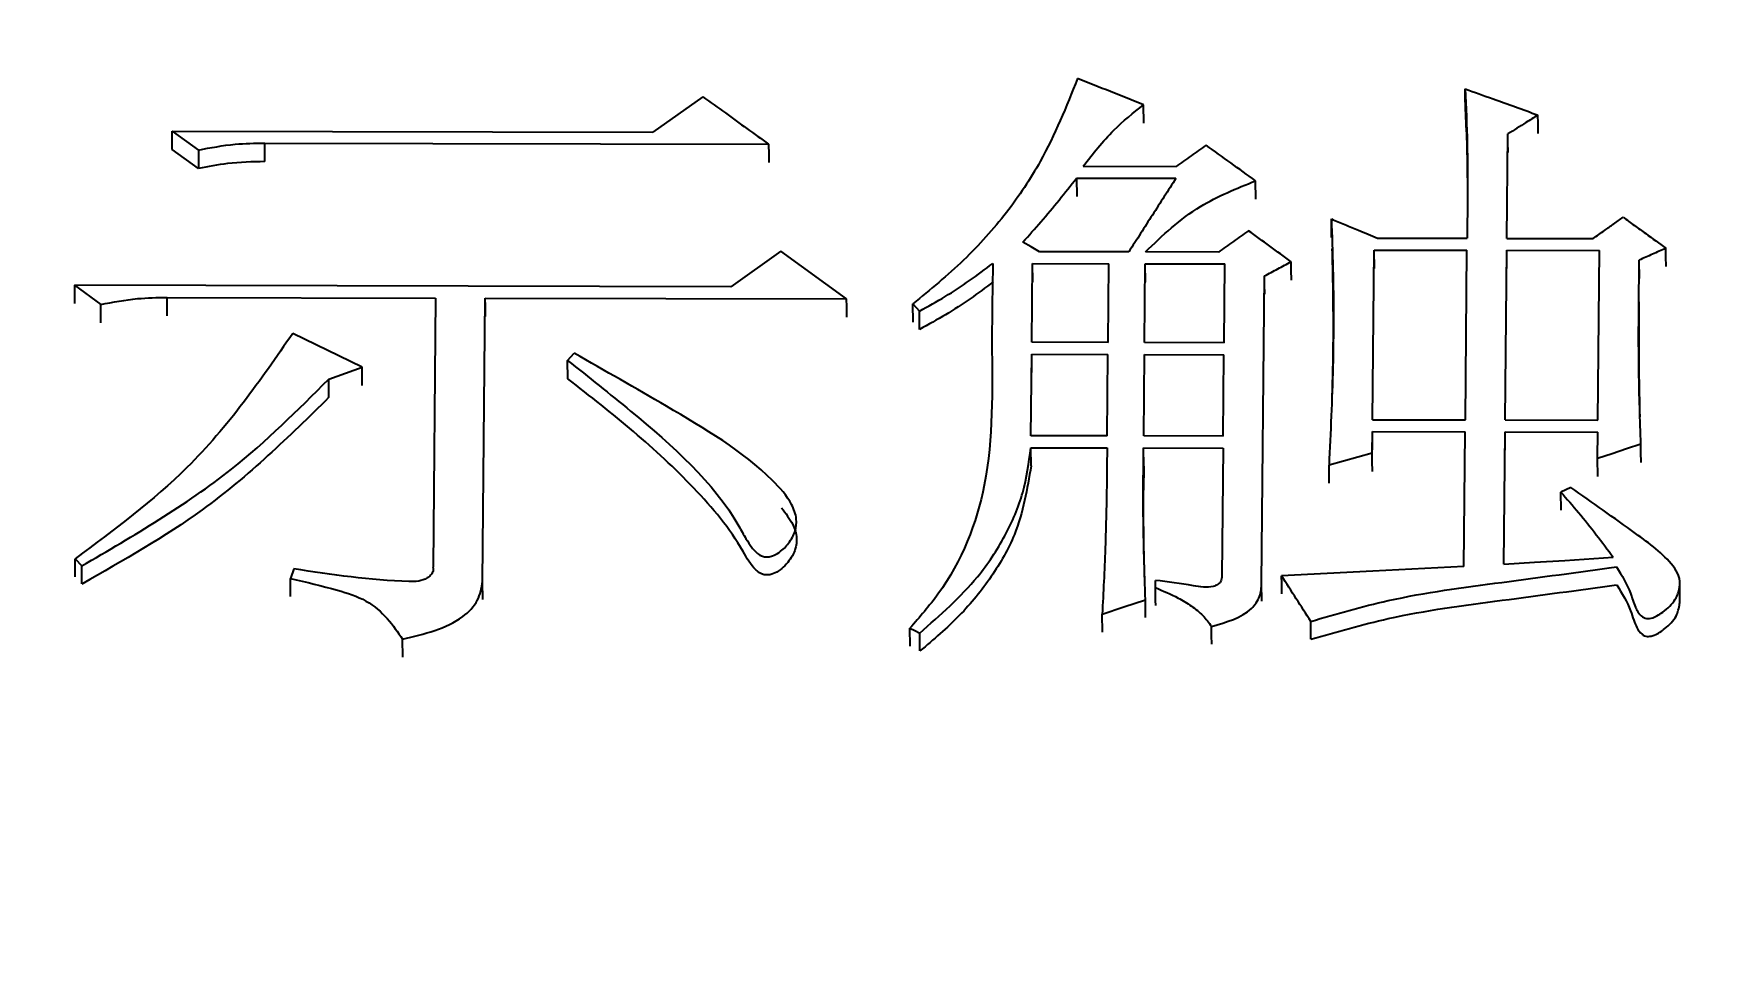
# Model space of a CAD drawing. Header units: millimetres. Extents: x 2312 to 3992, y 755 to 1943.
# Drawn here: x 2740.864 to 2745.795, y 1714.522 to 1717.248 of the extents above; entities that cross this region are included whole.
import ezdxf

# ---------------------------------------------------------------- set-up
doc = ezdxf.new("R2010")
doc.units = ezdxf.units.MM
doc.layers.add('标注', color=3, linetype='Continuous', lineweight=13)
doc.styles.add('SLDTEXTSTYLE1', font='txt.shx', dxfattribs={"width": 0.7, "bigfont": 'gbcbig.shx'})
doc.dimstyles.new('SLDDIMSTYLE12$0', dxfattribs={"dimtxt": 12, "dimasz": 10, "dimexe": 0, "dimexo": 0.0625, "dimgap": 0.875, "dimtad": 1, "dimdec": 1, "dimlfac": 1.8, "dimrnd": 1e-09, "dimzin": 12, "dimdsep": 46, "dimtxsty": 'SLDTEXTSTYLE1', "dimcen": 0.09, "dimdle": 8.16, "dimclrd": 3, "dimclre": 3, "dimadec": 0, "dimazin": 3, "dimtfac": 1, "dimtdec": 1, "dimtofl": 0, "dimtmove": 0, "dimatfit": 3, "dimfxl": 0, "dimfrac": 2, "dimtolj": 1, "dimlwd": 5, "dimlwe": 5, "dimarcsym": 0})

# ---------------------------------------------------------------- blocks, each defined once
blk = doc.blocks.new('*D45')
at = {"layer": 'Defpoints', "color": 0, "transparency": 16777216}
for p in [(2923.8087, 1855.6408), (2923.8087, 1839.6737), (2684.6011, 1694.1345)]:
    blk.add_point(p, dxfattribs=at)
at = {"layer": '标注', "color": 3, "lineweight": 5, "transparency": 16777216}
blk.add_line((2684.6011, 1694.197), (2684.6011, 1855.6408), dxfattribs=at)
at = {"layer": '标注', "color": 3, "linetype": 'Continuous', "lineweight": 5, "transparency": 16777216}
for p, q in [((2694.6011, 1855.6408), (2913.8087, 1855.6408)), ((2923.8087, 1839.7362), (2923.8087, 1855.6408))]:
    blk.add_line(p, q, dxfattribs=at)
at = {"layer": '标注', "color": 3, "transparency": 16777216}
for points in [[(2694.6011, 1857.3075), (2694.6011, 1853.9742), (2684.6011, 1855.6408)], [(2913.8087, 1857.3075), (2913.8087, 1853.9742), (2923.8087, 1855.6408)]]:
    blk.add_solid(points, dxfattribs=at)
at = {"layer": '标注', "color": 0, "transparency": 16777216, "insert": (2804.2049, 1867.9444), "char_height": 10, "attachment_point": 5, "style": 'SLDTEXTSTYLE1'}
blk.add_mtext('\\A1;{\\H2.28571x;290}', dxfattribs=at)

msp = doc.modelspace()

# ---------------------------------------------------------------- linework, layer by layer
at = {"color": 7, "linetype": 'Continuous', "lineweight": 25}
for p, q in [((2742.8295, 1717.0622), (2742.6825, 1716.9582)), ((2744.1247, 1716.9842), (2744.1241, 1717.0386)), ((2745.0722, 1716.959), (2745.0695, 1717.0304)), ((2741.2709, 1716.9613), (2741.3482, 1716.9054)), ((2741.2709, 1716.9613), (2742.6825, 1716.9582)), ((2741.2715, 1716.907), (2741.2709, 1716.9613)), ((2741.5432, 1716.9259), (2743.0229, 1716.9227)), ((2741.5437, 1716.8713), (2741.5432, 1716.9259)), ((2745.1912, 1716.6459), (2745.1941, 1716.9528)), ((2741.3488, 1716.8509), (2741.2715, 1716.9067)), ((2741.3482, 1716.9054), (2741.3488, 1716.8509)), ((2743.9273, 1716.8232), (2744.2194, 1716.8226)), ((2743.9273, 1716.8232), (2743.9279, 1716.7691)), ((2743.9471, 1716.858), (2744.2197, 1716.8574)), ((2744.4535, 1716.761), (2744.4529, 1716.8151)), ((2744.6763, 1716.6489), (2744.6758, 1716.7029)), ((2744.8115, 1716.6467), (2745.0744, 1716.6462)), ((2745.1912, 1716.6459), (2745.4443, 1716.6454)), ((2743.0588, 1716.6086), (2742.9118, 1716.5039)), ((2743.2522, 1716.4681), (2743.0588, 1716.6086)), ((2743.7961, 1716.3407), (2743.7983, 1716.572)), ((2743.7983, 1716.572), (2744.0222, 1716.5715)), ((2743.7989, 1716.5182), (2743.7983, 1716.572)), ((2744.081, 1716.6064), (2743.8181, 1716.6069)), ((2744.02, 1716.3402), (2744.0222, 1716.5715)), ((2744.1271, 1716.3399), (2744.1293, 1716.5713)), ((2744.1293, 1716.5713), (2744.363, 1716.5708)), ((2744.1299, 1716.5174), (2744.1293, 1716.5713)), ((2744.3438, 1716.6058), (2744.1297, 1716.6063)), ((2744.3607, 1716.3394), (2744.363, 1716.5708)), ((2744.7967, 1716.1134), (2744.8014, 1716.6118)), ((2744.8014, 1716.6118), (2745.074, 1716.6112)), ((2744.802, 1716.5579), (2744.8014, 1716.6118)), ((2745.0693, 1716.1128), (2745.074, 1716.6112)), ((2745.1861, 1716.1126), (2745.1908, 1716.611)), ((2745.1908, 1716.611), (2745.4634, 1716.6104)), ((2745.1914, 1716.5571), (2745.1908, 1716.611)), ((2745.4587, 1716.112), (2745.4634, 1716.6104)), ((2745.5806, 1716.5283), (2745.58, 1716.5821)), ((2744.4709, 1715.6335), (2744.4794, 1716.5355)), ((2740.9842, 1716.5081), (2741.0616, 1716.4518)), ((2742.9118, 1716.5039), (2740.9842, 1716.5081)), ((2741.2565, 1716.4724), (2742.045, 1716.4707)), ((2741.2571, 1716.4185), (2741.2565, 1716.4724)), ((2742.045, 1716.4707), (2742.0375, 1715.6813)), ((2742.1832, 1715.6384), (2742.191, 1716.4704)), ((2742.191, 1716.4704), (2743.2522, 1716.4681)), ((2741.0622, 1716.3982), (2741.0616, 1716.4518)), ((2743.4473, 1716.4), (2743.4467, 1716.4537)), ((2741.8289, 1716.2676), (2741.6254, 1716.3664)), ((2744.02, 1716.3402), (2743.7961, 1716.3407)), ((2744.3607, 1716.3394), (2744.1271, 1716.3399)), ((2742.4333, 1716.2338), (2742.4327, 1716.2875)), ((2743.7935, 1716.0663), (2743.7958, 1716.3055)), ((2743.7958, 1716.3055), (2744.0197, 1716.3051)), ((2743.7964, 1716.252), (2743.7958, 1716.3055)), ((2744.0174, 1716.0658), (2744.0197, 1716.3051)), ((2744.1245, 1716.0656), (2744.1268, 1716.3048)), ((2744.1268, 1716.3048), (2744.3604, 1716.3043)), ((2744.1274, 1716.2513), (2744.1268, 1716.3048)), ((2744.3581, 1716.065), (2744.3604, 1716.3043)), ((2741.7317, 1716.179), (2741.7311, 1716.2326)), ((2741.7312, 1716.2327), (2741.8289, 1716.2676)), ((2744.7958, 1716.0147), (2744.7964, 1716.0782)), ((2744.7964, 1716.0782), (2745.0689, 1716.0776)), ((2744.797, 1716.025), (2744.7964, 1716.0782)), ((2744.7967, 1716.1134), (2745.0693, 1716.1128)), ((2745.0652, 1715.6818), (2745.0689, 1716.0776)), ((2745.1821, 1715.6887), (2745.1858, 1716.0774)), ((2745.1858, 1716.0774), (2745.4583, 1716.0768)), ((2745.1864, 1716.0242), (2745.1858, 1716.0774)), ((2745.1861, 1716.1126), (2745.4587, 1716.112)), ((2745.4576, 1715.9992), (2745.4583, 1716.0768)), ((2743.7931, 1716.031), (2744.0171, 1716.0305)), ((2743.7938, 1715.9779), (2743.7931, 1716.031)), ((2744.0174, 1716.0658), (2743.7935, 1716.0663)), ((2744.1242, 1716.0303), (2744.3578, 1716.0298)), ((2744.1248, 1715.9772), (2744.1242, 1716.0303)), ((2744.3581, 1716.065), (2744.1245, 1716.0656)), ((2744.3578, 1716.0298), (2744.3543, 1715.655)), ((2744.1248, 1715.977), (2744.1243, 1715.906)), ((2744.6695, 1715.9267), (2744.6689, 1715.9797)), ((2745.4582, 1715.9461), (2745.4576, 1715.9992)), ((2745.3502, 1715.8476), (2745.3496, 1715.9006)), ((2740.9869, 1715.652), (2740.9863, 1715.7049)), ((2740.9864, 1715.7048), (2741.0056, 1715.6836)), ((2741.0062, 1715.6309), (2741.0056, 1715.6836)), ((2741.6286, 1715.6751), (2741.6186, 1715.6468)), ((2742.1838, 1715.5856), (2742.1832, 1715.6384)), ((2744.1593, 1715.62), (2744.1595, 1715.6413)), ((2744.4715, 1715.5807), (2744.4709, 1715.6335)), ((2745.6994, 1715.5731), (2745.6987, 1715.6261)), ((2744.0034, 1715.4897), (2744.0028, 1715.5422)), ((2743.4385, 1715.4483), (2743.4379, 1715.5008)), ((2743.4674, 1715.4341), (2743.4668, 1715.4866)), ((2744.6157, 1715.4682), (2744.6151, 1715.5208)), ((2741.9486, 1715.4161), (2741.9479, 1715.4685))]:
    msp.add_line(p, q, dxfattribs=at)
at = {"color": 7, "linetype": 'Continuous', "lineweight": 25, "flags": 128}
for points in [[(2745.0695, 1717.0304), (2745.0691, 1717.0611), (2745.0689, 1717.0852)], [(2745.2829, 1716.9539), (2745.2826, 1716.9842), (2745.2823, 1717.0083)], [(2743.0229, 1716.9227), (2743.0232, 1716.8921), (2743.0235, 1716.8684)], [(2745.1947, 1716.8985), (2745.1944, 1716.9288), (2745.1941, 1716.9528)], [(2743.8181, 1716.6069), (2743.7939, 1716.621), (2743.7697, 1716.635)], [(2744.5583, 1716.5235), (2744.558, 1716.5535), (2744.5577, 1716.5773)], [(2745.6588, 1716.5631), (2745.6585, 1716.5931), (2745.6582, 1716.6169)], [(2744.48, 1716.4817), (2744.4797, 1716.5117), (2744.4794, 1716.5355)], [(2740.9842, 1716.5081), (2740.9845, 1716.4778), (2740.9848, 1716.4543)], [(2742.1916, 1716.4167), (2742.1913, 1716.4467), (2742.191, 1716.4704)], [(2743.2527, 1716.4144), (2743.2524, 1716.4444), (2743.2522, 1716.4681)], [(2743.4467, 1716.4537), (2743.4564, 1716.4431), (2743.466, 1716.4326)], [(2743.4666, 1716.3787), (2743.4663, 1716.4089), (2743.466, 1716.4326)], [(2742.4327, 1716.2874), (2742.4425, 1716.298), (2742.4524, 1716.3085)], [(2741.8295, 1716.2142), (2741.8292, 1716.244), (2741.8289, 1716.2676)], [(2745.5846, 1716.0412), (2745.5429, 1716.0274), (2745.5002, 1716.0133), (2745.4576, 1715.9992)], [(2745.5852, 1715.9881), (2745.5848, 1716.0178), (2745.5846, 1716.0412)], [(2744.7958, 1716.0147), (2744.7531, 1716.003), (2744.711, 1715.9914), (2744.6689, 1715.9797)], [(2744.7964, 1715.9616), (2744.796, 1715.9913), (2744.7958, 1716.0147)], [(2745.3789, 1715.9146), (2745.3643, 1715.9076), (2745.3496, 1715.9006)], [(2745.0652, 1715.6818), (2744.7974, 1715.6682), (2744.5295, 1715.6546)], [(2745.1821, 1715.6887), (2745.2719, 1715.6944), (2745.3616, 1715.7001), (2745.5036, 1715.7092)], [(2741.6192, 1715.5941), (2741.619, 1715.6153), (2741.6188, 1715.631), (2741.6186, 1715.6468)], [(2744.5301, 1715.602), (2744.5298, 1715.6314), (2744.5295, 1715.6546)], [(2744.0028, 1715.5422), (2744.0662, 1715.5634), (2744.1297, 1715.5846)], [(2744.1303, 1715.5319), (2744.13, 1715.5614), (2744.1297, 1715.5846)], [(2744.1599, 1715.5674), (2744.1597, 1715.5819), (2744.1595, 1715.5965), (2744.1593, 1715.62)], [(2743.4379, 1715.5008), (2743.4523, 1715.4937), (2743.4668, 1715.4866)], [(2744.3243, 1715.4536), (2744.324, 1715.4797), (2744.3237, 1715.506)]]:
    msp.add_lwpolyline(points, dxfattribs=at)
at = {"color": 7, "linetype": 'Continuous', "lineweight": 25}
for points, knots in [([(2743.9302, 1717.1154), (2743.8973, 1717.0331), (2743.843, 1716.897), (2743.7249, 1716.7192), (2743.5988, 1716.5785), (2743.4976, 1716.4955), (2743.4467, 1716.4537)], [0, 0, 0, 0, 0.334718, 0.553729, 0.775427, 1, 1, 1, 1]), ([(2744.1241, 1717.0386), (2744.0918, 1717.0514), (2744.0271, 1717.077), (2743.9625, 1717.1026), (2743.9302, 1717.1154)], [0, 0, 0, 0, 0.500056, 1, 1, 1, 1]), ([(2742.8295, 1717.0622), (2742.8517, 1717.0463), (2742.895, 1717.015), (2742.9594, 1716.9685), (2743.0017, 1716.938), (2743.0229, 1716.9227)], [0, 0, 0, 0, 0.3437, 0.67185, 1, 1, 1, 1]), ([(2745.0689, 1717.0852), (2745.0712, 1717.0311), (2745.0755, 1716.9311), (2745.076, 1716.7847), (2745.0749, 1716.6924), (2745.0744, 1716.6462)], [0, 0, 0, 0, 0.370547, 0.685238, 1, 1, 1, 1]), ([(2745.0689, 1717.0852), (2745.0961, 1717.0754), (2745.1453, 1717.0576), (2745.2165, 1717.032), (2745.2604, 1717.0162), (2745.2823, 1717.0083)], [0, 0, 0, 0, 0.383246, 0.691623, 1, 1, 1, 1]), ([(2743.9471, 1716.858), (2743.9754, 1716.8945), (2744.0261, 1716.9599), (2744.0941, 1717.0144), (2744.1241, 1717.0386)], [0, 0, 0, 0, 0.557477, 1, 1, 1, 1]), ([(2745.0721, 1716.9664), (2745.0721, 1716.9663), (2745.0721, 1716.9659), (2745.0728, 1716.9399), (2745.0759, 1716.8254), (2745.0754, 1716.7527), (2745.0751, 1716.7089)], [0, 0, 0, 0, 0.016272, 0.040847, 0.422407, 1, 1, 1, 1]), ([(2745.2823, 1717.0083), (2745.2705, 1717.0009), (2745.2499, 1716.9879), (2745.2205, 1716.9694), (2745.2029, 1716.9583), (2745.1941, 1716.9528)], [0, 0, 0, 0, 0.401179, 0.700589, 1, 1, 1, 1]), ([(2741.3482, 1716.9054), (2741.3841, 1716.9123), (2741.4483, 1716.9245), (2741.5141, 1716.9255), (2741.5432, 1716.9259)], [0, 0, 0, 0, 0.558776, 1, 1, 1, 1]), ([(2744.3079, 1716.9199), (2744.2932, 1716.9095), (2744.2638, 1716.8887), (2744.2344, 1716.8678), (2744.2197, 1716.8574)], [0, 0, 0, 0, 0.500001, 1, 1, 1, 1]), ([(2744.4529, 1716.8151), (2744.4287, 1716.8326), (2744.3804, 1716.8675), (2744.3321, 1716.9025), (2744.3079, 1716.9199)], [0, 0, 0, 0, 0.499872, 1, 1, 1, 1]), ([(2741.5437, 1716.8713), (2741.5068, 1716.8706), (2741.4409, 1716.8693), (2741.3769, 1716.8565), (2741.3488, 1716.8509)], [0, 0, 0, 0, 0.561154, 1, 1, 1, 1]), ([(2743.7697, 1716.635), (2743.7876, 1716.6549), (2743.8241, 1716.6955), (2743.8763, 1716.7584), (2743.9103, 1716.8016), (2743.9273, 1716.8232)], [0, 0, 0, 0, 0.323707, 0.661738, 1, 1, 1, 1]), ([(2744.2194, 1716.8226), (2744.1963, 1716.7866), (2744.1502, 1716.7146), (2744.104, 1716.6424), (2744.081, 1716.6064)], [0, 0, 0, 0, 0.5, 1, 1, 1, 1]), ([(2744.1296, 1716.6063), (2744.1801, 1716.6544), (2744.2711, 1716.7411), (2744.3969, 1716.7923), (2744.4529, 1716.8151)], [0, 0, 0, 0, 0.5544594, 1, 1, 1, 1]), ([(2744.432, 1716.6685), (2744.4173, 1716.6581), (2744.3879, 1716.6372), (2744.3585, 1716.6163), (2744.3438, 1716.6058)], [0, 0, 0, 0, 0.500001, 1, 1, 1, 1]), ([(2744.5577, 1716.5773), (2744.5368, 1716.5925), (2744.4949, 1716.623), (2744.453, 1716.6533), (2744.432, 1716.6685)], [0, 0, 0, 0, 0.500001, 1, 1, 1, 1]), ([(2744.6758, 1716.7029), (2744.6775, 1716.654), (2744.6828, 1716.5097), (2744.6823, 1716.2687), (2744.6733, 1716.0761), (2744.6689, 1715.9797)], [0, 0, 0, 0, 0.203878, 0.601711, 1, 1, 1, 1]), ([(2744.6758, 1716.7029), (2744.689, 1716.6974), (2744.7156, 1716.6864), (2744.7609, 1716.6677), (2744.7928, 1716.6545), (2744.8115, 1716.6467)], [0, 0, 0, 0, 0.2936586, 0.5873172, 1, 1, 1, 1]), ([(2745.4443, 1716.6454), (2745.4555, 1716.6534), (2745.4758, 1716.6678), (2745.5052, 1716.6887), (2745.5234, 1716.7016), (2745.5325, 1716.7081)], [0, 0, 0, 0, 0.381894, 0.690947, 1, 1, 1, 1]), ([(2745.5325, 1716.7081), (2745.5436, 1716.7), (2745.5657, 1716.684), (2745.6076, 1716.6536), (2745.6385, 1716.6313), (2745.6582, 1716.6169)], [0, 0, 0, 0, 0.264385, 0.528769, 1, 1, 1, 1]), ([(2743.6816, 1716.5722), (2743.6802, 1716.495), (2743.6764, 1716.2787), (2743.6877, 1715.9479), (2743.576, 1715.659), (2743.4666, 1715.5336), (2743.4379, 1715.5008)], [0, 0, 0, 0, 0.210438, 0.589113, 0.892342, 1, 1, 1, 1]), ([(2743.466, 1716.4326), (2743.4915, 1716.4465), (2743.5424, 1716.4743), (2743.6139, 1716.5215), (2743.659, 1716.5553), (2743.6815, 1716.5723)], [0, 0, 0, 0, 0.332831, 0.665774, 1, 1, 1, 1]), ([(2744.4794, 1716.5355), (2744.4925, 1716.5425), (2744.5186, 1716.5564), (2744.5447, 1716.5704), (2744.5577, 1716.5773)], [0, 0, 0, 0, 0.500003, 1, 1, 1, 1]), ([(2744.6775, 1716.614), (2744.6775, 1716.6142), (2744.6775, 1716.6149), (2744.6776, 1716.611), (2744.6789, 1716.5602), (2744.6825, 1716.3724), (2744.6789, 1716.242), (2744.6771, 1716.1728)], [0, 0, 0, 0, 0.00588, 0.023764, 0.049794, 0.496379, 1, 1, 1, 1]), ([(2745.5846, 1716.0412), (2745.5822, 1716.1125), (2745.5781, 1716.2386), (2745.578, 1716.4188), (2745.5793, 1716.5277), (2745.58, 1716.5821)], [0, 0, 0, 0, 0.394353, 0.697151, 1, 1, 1, 1]), ([(2745.6582, 1716.6169), (2745.6517, 1716.614), (2745.6386, 1716.6082), (2745.6191, 1716.5995), (2745.5995, 1716.5908), (2745.5865, 1716.585), (2745.58, 1716.5821)], [0, 0, 0, 0, 0.2500001, 0.5000003, 0.7500004, 1, 1, 1, 1]), ([(2741.0616, 1716.4518), (2741.0974, 1716.4587), (2741.1616, 1716.471), (2741.2274, 1716.472), (2741.2565, 1716.4724)], [0, 0, 0, 0, 0.558776, 1, 1, 1, 1]), ([(2743.6821, 1716.5182), (2743.6599, 1716.5015), (2743.6152, 1716.4678), (2743.5435, 1716.4208), (2743.4923, 1716.3928), (2743.4666, 1716.3787)], [0, 0, 0, 0, 0.329632, 0.664018, 1, 1, 1, 1]), ([(2745.5824, 1716.1213), (2745.5814, 1716.1672), (2745.5786, 1716.2877), (2745.5793, 1716.3935), (2745.5797, 1716.4591)], [0, 0, 0, 0, 0.380331, 1, 1, 1, 1]), ([(2741.6253, 1716.3664), (2741.5307, 1716.2296), (2741.36, 1715.9826), (2741.1015, 1715.7905), (2740.9863, 1715.7049)], [0, 0, 0, 0, 0.554405, 1, 1, 1, 1]), ([(2742.4327, 1716.2875), (2742.4946, 1716.2384), (2742.6807, 1716.0906), (2742.8735, 1715.9192), (2742.954, 1715.767), (2742.9728, 1715.7378), (2742.9898, 1715.7187), (2743.008, 1715.7105), (2743.0214, 1715.7096), (2743.0377, 1715.7136), (2743.0602, 1715.7264), (2743.084, 1715.751), (2743.1028, 1715.7847), (2743.1072, 1715.8249), (2743.0874, 1715.8781), (2742.9754, 1716.0045), (2742.7446, 1716.1415), (2742.5426, 1716.2569), (2742.4524, 1716.3085)], [0, 0, 0, 0, 0.13009, 0.391666, 0.416748, 0.434601, 0.452635, 0.458797, 0.465015, 0.472072, 0.483715, 0.505255, 0.528632, 0.550732, 0.577933, 0.629284, 0.834469, 1, 1, 1, 1]), ([(2741.0056, 1715.6836), (2741.1589, 1715.773), (2741.4307, 1715.9315), (2741.64, 1716.1413), (2741.7312, 1716.2327)], [0, 0, 0, 0, 0.564447, 1, 1, 1, 1]), ([(2743.0609, 1715.854), (2743.0731, 1715.8384), (2743.0944, 1715.8112), (2743.1087, 1715.7656), (2743.1004, 1715.7222), (2743.0779, 1715.6896), (2743.0536, 1715.669), (2743.036, 1715.6599), (2743.0213, 1715.6568), (2743.0097, 1715.6576), (2742.9974, 1715.6623), (2742.9715, 1715.6828), (2742.924, 1715.7764), (2742.8076, 1715.915), (2742.6286, 1716.0809), (2742.4986, 1716.1827), (2742.4333, 1716.2338)], [0, 0, 0, 0, 0.0557, 0.0974697, 0.1396272, 0.1854146, 0.2077636, 0.2252484, 0.2355631, 0.2443351, 0.2531011, 0.2684507, 0.3318066, 0.554498, 0.7764066, 1, 1, 1, 1]), ([(2741.7318, 1716.1791), (2741.6139, 1716.0635), (2741.4017, 1715.8552), (2741.128, 1715.6998), (2741.0062, 1715.6307)], [0, 0, 0, 0, 0.555108, 1, 1, 1, 1]), ([(2743.4668, 1715.4866), (2743.5271, 1715.5395), (2743.6258, 1715.6261), (2743.7202, 1715.77), (2743.7755, 1715.8981), (2743.7873, 1715.9868), (2743.7931, 1716.031)], [0, 0, 0, 0, 0.346389, 0.566597, 0.78411, 1, 1, 1, 1]), ([(2744.0171, 1716.0305), (2744.0166, 1715.9812), (2744.0157, 1715.8825), (2744.0119, 1715.7198), (2744.006, 1715.6062), (2744.0028, 1715.5422)], [0, 0, 0, 0, 0.303917, 0.607842, 1, 1, 1, 1]), ([(2744.1297, 1715.5846), (2744.1269, 1715.6682), (2744.1229, 1715.7844), (2744.1233, 1715.9328), (2744.1239, 1715.9978), (2744.1242, 1716.0303)], [0, 0, 0, 0, 0.56163, 0.78081, 1, 1, 1, 1]), ([(2743.7938, 1715.9777), (2743.7824, 1715.9094), (2743.7635, 1715.7962), (2743.6798, 1715.6502), (2743.5866, 1715.5346), (2743.5073, 1715.4677), (2743.4674, 1715.434)], [0, 0, 0, 0, 0.333642, 0.552535, 0.774563, 1, 1, 1, 1]), ([(2744.1275, 1715.6465), (2744.1275, 1715.6465), (2744.1275, 1715.6461), (2744.1274, 1715.6513), (2744.1262, 1715.693), (2744.124, 1715.7937), (2744.1241, 1715.8654), (2744.1242, 1715.9076)], [0, 0, 0, 0, 0.0041549, 0.020443, 0.1095991, 0.4762203, 1, 1, 1, 1]), ([(2745.3496, 1715.9006), (2745.3672, 1715.8807), (2745.4035, 1715.8398), (2745.4543, 1715.7757), (2745.4871, 1715.7314), (2745.5036, 1715.7092)], [0, 0, 0, 0, 0.321922, 0.660784, 1, 1, 1, 1]), ([(2745.5131, 1715.6809), (2745.5287, 1715.6556), (2745.5522, 1715.6177), (2745.5642, 1715.5711), (2745.5763, 1715.5481), (2745.5855, 1715.5364), (2745.5968, 1715.5304), (2745.6058, 1715.5288), (2745.6181, 1715.5307), (2745.6329, 1715.5373), (2745.6588, 1715.5543), (2745.6868, 1715.581), (2745.7003, 1715.62), (2745.699, 1715.6548), (2745.6597, 1715.7134), (2745.5463, 1715.7963), (2745.4424, 1715.8698), (2745.3789, 1715.9146)], [0, 0, 0, 0, 0.120566, 0.180865, 0.201768, 0.228137, 0.238133, 0.248208, 0.2593, 0.280524, 0.305685, 0.374652, 0.425134, 0.475691, 0.518986, 0.706241, 1, 1, 1, 1]), ([(2742.0373, 1715.6812), (2742.0378, 1715.6787), (2742.0388, 1715.6736), (2742.0365, 1715.6649), (2742.0305, 1715.656), (2742.0175, 1715.6454), (2741.9952, 1715.6374), (2741.8616, 1715.64), (2741.7404, 1715.6582), (2741.6286, 1715.6751)], [0, 0, 0, 0, 0.021638, 0.042655, 0.073096, 0.104402, 0.166156, 0.230312, 1, 1, 1, 1]), ([(2744.6151, 1715.5208), (2744.6903, 1715.5428), (2744.8726, 1715.5961), (2745.177, 1715.6352), (2745.401, 1715.6657), (2745.513, 1715.6809)], [0, 0, 0, 0, 0.259531, 0.629544, 1, 1, 1, 1]), ([(2741.6186, 1715.6468), (2741.6649, 1715.6362), (2741.7407, 1715.6188), (2741.8434, 1715.5858), (2741.9057, 1715.531), (2741.934, 1715.4892), (2741.9479, 1715.4685)], [0, 0, 0, 0, 0.349841, 0.573546, 0.789002, 1, 1, 1, 1]), ([(2741.9479, 1715.4685), (2742.0123, 1715.4838), (2742.1006, 1715.5049), (2742.1733, 1715.5804), (2742.1799, 1715.6193), (2742.1832, 1715.6384)], [0, 0, 0, 0, 0.5756193, 0.7910165, 1, 1, 1, 1]), ([(2744.3543, 1715.655), (2744.354, 1715.6489), (2744.3534, 1715.639), (2744.3421, 1715.6281), (2744.3153, 1715.6182), (2744.2514, 1715.6295), (2744.196, 1715.6366), (2744.1595, 1715.6413)], [0, 0, 0, 0, 0.099533, 0.160951, 0.225489, 0.489971, 1, 1, 1, 1]), ([(2744.3237, 1715.506), (2744.3678, 1715.5187), (2744.4282, 1715.5362), (2744.4685, 1715.5934), (2744.4701, 1715.6202), (2744.4709, 1715.6335)], [0, 0, 0, 0, 0.575751, 0.789516, 1, 1, 1, 1]), ([(2744.6155, 1715.5202), (2744.6012, 1715.5426), (2744.5725, 1715.5875), (2744.5439, 1715.6322), (2744.5295, 1715.6546)], [0, 0, 0, 0, 0.5, 1, 1, 1, 1]), ([(2744.1593, 1715.62), (2744.1818, 1715.6104), (2744.2188, 1715.5946), (2744.2651, 1715.5666), (2744.2998, 1715.5393), (2744.3158, 1715.5171), (2744.3237, 1715.506)], [0, 0, 0, 0, 0.346842, 0.568443, 0.786513, 1, 1, 1, 1]), ([(2744.6157, 1715.4682), (2744.691, 1715.4901), (2744.8733, 1715.5434), (2745.1777, 1715.5825), (2745.4016, 1715.6129), (2745.5136, 1715.6281)], [0, 0, 0, 0, 0.259768, 0.629663, 1, 1, 1, 1]), ([(2745.5137, 1715.6281), (2745.5293, 1715.6032), (2745.5504, 1715.5698), (2745.5626, 1715.5258), (2745.5725, 1715.5025), (2745.583, 1715.4864), (2745.5951, 1715.4787), (2745.6032, 1715.4765), (2745.6132, 1715.4768), (2745.6321, 1715.483), (2745.6598, 1715.5021), (2745.6914, 1715.5326), (2745.6963, 1715.5605), (2745.6986, 1715.5732)], [0, 0, 0, 0, 0.274892, 0.36946, 0.444179, 0.519654, 0.544536, 0.565684, 0.586843, 0.622803, 0.726639, 0.875584, 1, 1, 1, 1])]:
    msp.add_open_spline(points, degree=3, knots=knots, dxfattribs=at)

# ---------------------------------------------------------------- dimensions: what is measured, and where the dimension line sits
at = {"layer": '标注'}
dim = msp.add_linear_dim(base=(2923.8087, 1855.6408), p1=(2684.6011, 1694.1345), p2=(2923.8087, 1839.6737), text='{\\H2.28571x;290}', dimstyle='SLDDIMSTYLE12$0', override={"dimtxt": 10, "dimtdec": 3, "dimtzin": 0}, dxfattribs=at)
dim.commit()
dim.dimension.update_dxf_attribs({"geometry": '*D45', "text_midpoint": (2804.2049, 1855.6408), "dimtype": 160})

doc.saveas('drawing.dxf')
